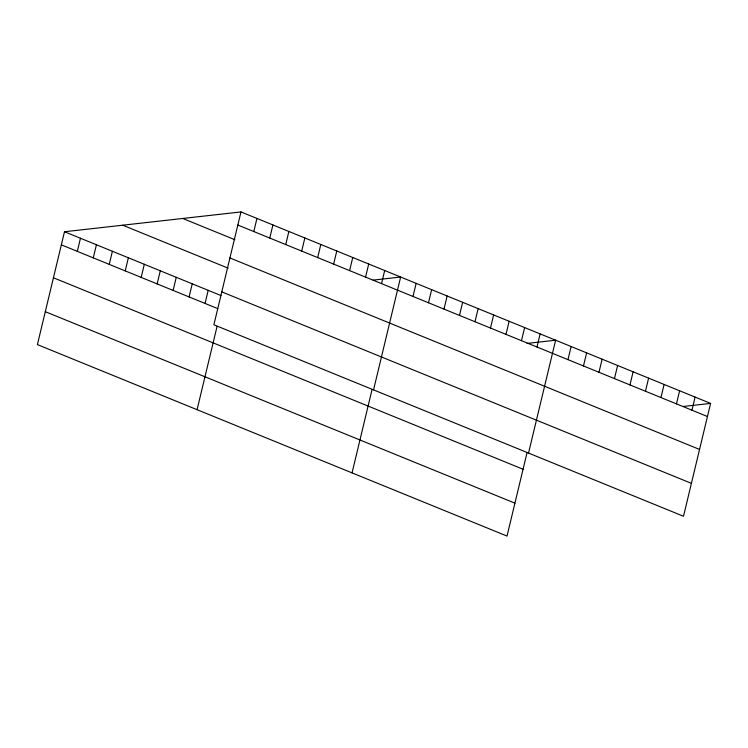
<?xml version="1.0" encoding="UTF-8"?>
<svg xmlns="http://www.w3.org/2000/svg" width="748" height="748" viewBox="0 0 748 748"><rect width="100%" height="100%" fill="white"/><g stroke="black" fill="none" stroke-linecap="round" stroke-linejoin="round"><path stroke-width="1.12" d="M240.978 211.927L213.881 324.782L683.504 516.26L710.6 403.406L240.978 211.927L64.496 231.74L37.4 344.594L507.022 536.073L527.013 452.783M77.315 251.356L80.466 238.247M93.285 257.873L96.427 244.755M109.245 264.381L112.396 251.263M125.215 270.888L128.366 257.779M141.185 277.405L144.327 264.287M157.145 283.913L160.296 270.795M173.115 290.42L176.266 277.312M189.085 296.928L192.236 283.819M205.055 303.445L208.196 290.327M197.07 409.698L217.07 326.409M253.796 231.553L256.947 218.435M269.766 238.06L272.917 224.942M285.736 244.568L288.878 231.459M301.696 251.085L304.847 237.967M317.666 257.593L320.817 244.474M333.636 264.1L336.778 250.991M349.596 270.608L352.747 257.499M365.566 277.125L368.717 264.007M381.536 283.632L384.687 270.514M352.046 472.886L372.046 389.596M373.551 389.886L400.648 277.031L373.121 280.117M412.999 296.46L416.15 283.352M428.501 302.781L431.643 289.663M443.994 309.102L447.145 295.984M459.496 315.413L462.638 302.304M474.989 321.734L478.14 308.625M490.482 328.054L493.633 314.945M505.985 334.375L509.136 321.257M521.478 340.695L524.629 327.577M536.98 347.016L540.131 333.898M528.527 453.073L555.624 340.218L527.031 343.426M567.975 359.648L571.126 346.539M583.468 365.968L586.619 352.85M598.97 372.289L602.121 359.171M614.463 378.61L617.614 365.491M629.966 384.921L633.117 371.812M645.459 391.241L648.61 378.133M660.961 397.562L664.112 384.444M676.454 403.883L679.605 390.765M691.956 410.203L695.107 397.085M683.064 406.491L710.6 403.406M237.827 225.036L707.449 416.514M182.736 218.463L234.9 239.734M229.926 257.957L699.548 449.436M122.737 225.195L228.121 268.167M221.782 291.87L691.404 483.348M64.496 231.74L220.969 295.535M61.345 244.848L217.827 308.653M53.445 277.77L523.067 469.248M45.301 311.682L514.923 503.161"/></g></svg>
